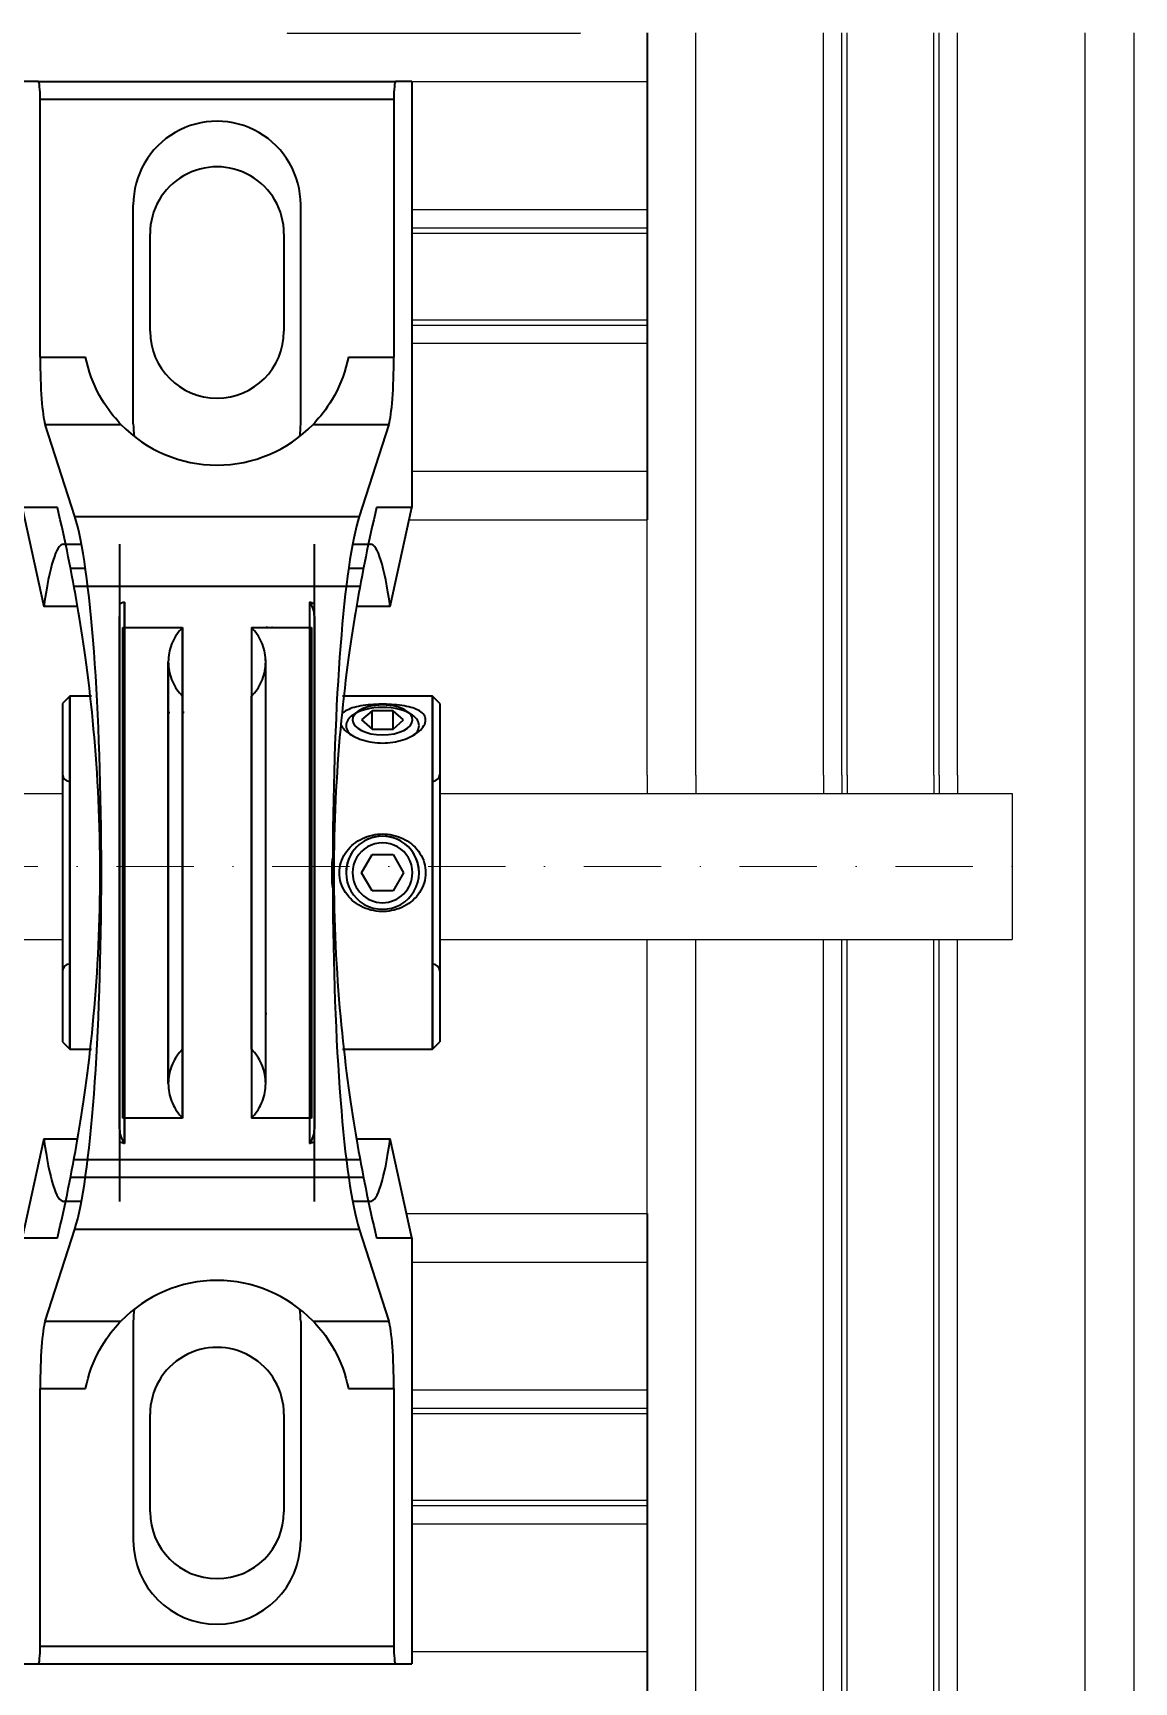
# Model space of a CAD drawing. Header units: millimetres. Extents: x -3183 to 3067, y 1033 to 2218.
# Drawn here: x 2287.7 to 2378.1, y 1769.8 to 1905.3 of the extents above; entities that cross this region are included whole.
import ezdxf

# ---------------------------------------------------------------- set-up
doc = ezdxf.new("R2010")
doc.units = ezdxf.units.MM
doc.linetypes.add('KRESKAKROPKA2', pattern=[12.7, 6.35, -3.175, 0, -3.175])
doc.linetypes.add('phl_thick', pattern=[0])
doc.layers.add('Kontury', color=7, linetype='Continuous', lineweight=35)
doc.layers.add('oś', color=7, linetype='KRESKAKROPKA2', lineweight=13)
doc.layers.add('projection', color=7, linetype='Continuous')

msp = doc.modelspace()

# ---------------------------------------------------------------- linework, layer by layer
for p, q in [((2338.1088, 1844.29216), (2338.1088, 1842.79216)), ((2342.1088, 1844.29216), (2342.1088, 1842.79216)), ((2352.6088, 1844.29216), (2352.6088, 1842.79216)), ((2354.1088, 1844.29216), (2354.1088, 1842.79216)), ((2354.55119, 1844.29216), (2354.55119, 1842.79216)), ((2361.66641, 1844.29216), (2361.66641, 1842.79216)), ((2362.1088, 1844.29216), (2362.1088, 1842.79216)), ((2363.6088, 1844.29216), (2363.6088, 1842.79216)), ((2233.1088, 1842.79216), (2290.0715, 1842.79216)), ((2321.0715, 1842.79216), (2368.1088, 1842.79216)), ((2368.1088, 1842.79216), (2368.1088, 1830.79216)), ((2233.1088, 1830.79216), (2290.0715, 1830.79216)), ((2321.0715, 1830.79216), (2368.1088, 1830.79216)), ((2338.1088, 1829.29216), (2338.1088, 1830.79216)), ((2342.1088, 1829.29216), (2342.1088, 1830.79216)), ((2352.6088, 1829.29216), (2352.6088, 1830.79216)), ((2354.1088, 1829.29216), (2354.1088, 1830.79216)), ((2354.55119, 1829.29216), (2354.55119, 1830.79216)), ((2361.66641, 1829.29216), (2361.66641, 1830.79216)), ((2362.1088, 1829.29216), (2362.1088, 1830.79216)), ((2363.6088, 1829.29216), (2363.6088, 1830.79216))]:
    msp.add_line(p, q)
at = {"layer": 'Kontury'}
for p, q in [((2338.1088, 1905.27977), (2338.1088, 1865.27977)), ((2288.09689, 1901.27977), (2286.7715, 1901.27977)), ((2288.09689, 1901.27977), (2317.44611, 1901.27977)), ((2318.7715, 1901.27977), (2317.44611, 1901.27977)), ((2318.7715, 1901.27977), (2318.7715, 1866.27977)), ((2288.24415, 1899.82977), (2317.29884, 1899.82977)), ((2288.24415, 1878.64997), (2288.24415, 1899.82977)), ((2317.29884, 1899.82977), (2317.29884, 1878.64997)), ((2295.8965, 1891.15477), (2295.8965, 1891.15477)), ((2295.8965, 1873.15477), (2295.8965, 1891.15477)), ((2309.6465, 1891.15477), (2309.6465, 1891.15477)), ((2309.6465, 1873.15477), (2309.6465, 1891.15477)), ((2297.2715, 1880.77977), (2297.2715, 1888.77977)), ((2297.2715, 1888.77977), (2297.2715, 1888.77977)), ((2308.2715, 1888.77977), (2308.2715, 1880.77977)), ((2308.2715, 1888.77977), (2308.2715, 1888.77977)), ((2297.2715, 1880.77977), (2297.2715, 1880.77977)), ((2308.2715, 1880.77977), (2308.2715, 1880.77977)), ((2288.24415, 1878.64997), (2291.97965, 1878.64997)), ((2292.07013, 1878.23434), (2291.97965, 1878.64997)), ((2292.17776, 1877.81813), (2292.07013, 1878.23434)), ((2313.47286, 1878.23434), (2313.36524, 1877.81813)), ((2313.56334, 1878.64997), (2313.47286, 1878.23434)), ((2313.56334, 1878.64997), (2317.29884, 1878.64997)), ((2292.30193, 1877.40515), (2292.17776, 1877.81813)), ((2292.44172, 1876.99901), (2292.30193, 1877.40515)), ((2292.59542, 1876.60288), (2292.44172, 1876.99901)), ((2313.10127, 1876.99901), (2312.94758, 1876.60288)), ((2313.24106, 1877.40515), (2313.10127, 1876.99901)), ((2313.36524, 1877.81813), (2313.24106, 1877.40515)), ((2292.76116, 1876.21982), (2292.59542, 1876.60288)), ((2292.93691, 1875.85234), (2292.76116, 1876.21982)), ((2293.12003, 1875.50259), (2292.93691, 1875.85234)), ((2293.3078, 1875.17276), (2293.12003, 1875.50259)), ((2312.42296, 1875.50259), (2312.23519, 1875.17276)), ((2312.60608, 1875.85234), (2312.42296, 1875.50259)), ((2312.78183, 1876.21982), (2312.60608, 1875.85234)), ((2312.94758, 1876.60288), (2312.78183, 1876.21982)), ((2293.49727, 1874.86471), (2293.3078, 1875.17276)), ((2293.68527, 1874.57975), (2293.49727, 1874.86471)), ((2293.87077, 1874.31625), (2293.68527, 1874.57975)), ((2294.05782, 1874.06632), (2293.87077, 1874.31625)), ((2294.24297, 1873.83253), (2294.05782, 1874.06632)), ((2311.48517, 1874.06632), (2311.30003, 1873.83253)), ((2311.67222, 1874.31625), (2311.48517, 1874.06632)), ((2311.85772, 1874.57975), (2311.67222, 1874.31625)), ((2312.04572, 1874.86471), (2311.85772, 1874.57975)), ((2312.23519, 1875.17276), (2312.04572, 1874.86471)), ((2288.65608, 1873.11841), (2294.87824, 1873.11841)), ((2291.09112, 1865.55888), (2288.65608, 1873.11841)), ((2294.42204, 1873.61835), (2294.24297, 1873.83253)), ((2294.59058, 1873.4264), (2294.42204, 1873.61835)), ((2294.74407, 1873.2591), (2294.59058, 1873.4264)), ((2294.87815, 1873.11847), (2294.74407, 1873.2591)), ((2295.8965, 1873.15477), (2295.8965, 1873.15477)), ((2309.6465, 1873.15477), (2309.6465, 1873.15477)), ((2310.79892, 1873.2591), (2310.66476, 1873.11841)), ((2310.66476, 1873.11841), (2316.88691, 1873.11841)), ((2310.95242, 1873.4264), (2310.79892, 1873.2591)), ((2311.12095, 1873.61835), (2310.95242, 1873.4264)), ((2311.30003, 1873.83253), (2311.12095, 1873.61835)), ((2316.88691, 1873.11841), (2314.45187, 1865.55888)), ((2286.7715, 1866.27977), (2288.54543, 1858.14977)), ((2289.6626, 1866.27977), (2286.7715, 1866.27977)), ((2318.7715, 1866.27977), (2315.88039, 1866.27977)), ((2316.99757, 1858.14977), (2318.7715, 1866.27977)), ((2291.09112, 1865.55888), (2314.45187, 1865.55888)), ((2290.15353, 1863.27977), (2291.63749, 1863.27977)), ((2294.7715, 1863.27977), (2294.7715, 1809.27977)), ((2310.7715, 1809.27977), (2310.7715, 1863.27977)), ((2313.90551, 1863.27977), (2315.38946, 1863.27977)), ((2291.96319, 1861.27977), (2290.745, 1861.27977)), ((2314.79799, 1861.27977), (2313.5798, 1861.27977)), ((2291.02062, 1859.82977), (2314.52238, 1859.82977)), ((2291.31869, 1858.14977), (2288.54543, 1858.14977)), ((2291.39876, 1857.67528), (2291.31869, 1858.14975)), ((2291.47954, 1857.18541), (2291.39876, 1857.67528)), ((2295.16227, 1858.51375), (2295.16227, 1814.0458)), ((2295.16227, 1814.0458), (2295.16227, 1858.51375)), ((2310.38073, 1858.51375), (2310.38073, 1814.0458)), ((2310.38073, 1858.51375), (2310.38073, 1814.0458)), ((2314.14423, 1857.67528), (2314.06345, 1857.18541)), ((2314.2243, 1858.14975), (2314.14423, 1857.67528)), ((2316.99757, 1858.14977), (2314.2243, 1858.14977)), ((2291.56066, 1856.68128), (2291.47954, 1857.18541)), ((2291.64177, 1856.16413), (2291.56066, 1856.68128)), ((2294.7715, 1836.27977), (2294.7715, 1857.32615)), ((2295.0215, 1856.43663), (2299.94307, 1856.43663)), ((2295.0215, 1816.12292), (2295.0215, 1856.43663)), ((2299.81546, 1856.30298), (2299.69416, 1856.16359)), ((2299.94307, 1856.43663), (2299.81546, 1856.30298)), ((2299.94307, 1816.12292), (2299.94307, 1856.43663)), ((2299.94307, 1856.43663), (2299.94307, 1816.12292)), ((2305.59992, 1856.43663), (2305.59992, 1816.12292)), ((2305.72753, 1856.30298), (2305.59992, 1856.43663)), ((2305.59992, 1856.43663), (2310.5215, 1856.43663)), ((2305.59992, 1856.43663), (2305.59992, 1816.12292)), ((2305.84883, 1856.16359), (2305.72753, 1856.30298)), ((2306.82132, 1856.42278), (2306.8119, 1856.4153)), ((2306.83159, 1856.42983), (2306.82132, 1856.42278)), ((2306.84264, 1856.43644), (2306.83159, 1856.42983)), ((2306.85439, 1856.44258), (2306.84264, 1856.43644)), ((2306.86678, 1856.44823), (2306.85439, 1856.44258)), ((2306.87973, 1856.45338), (2306.86678, 1856.44823)), ((2307.25874, 1856.44918), (2307.23922, 1856.45433)), ((2307.27818, 1856.44355), (2307.25874, 1856.44918)), ((2307.29744, 1856.43746), (2307.27818, 1856.44355)), ((2307.31644, 1856.43092), (2307.29744, 1856.43746)), ((2307.33507, 1856.42394), (2307.31644, 1856.43092)), ((2307.35327, 1856.41656), (2307.33507, 1856.42394)), ((2310.5215, 1856.43663), (2310.5215, 1816.12292)), ((2310.7715, 1857.32615), (2310.7715, 1836.27977)), ((2313.98233, 1856.68128), (2313.90122, 1856.16413)), ((2314.06345, 1857.18541), (2313.98233, 1856.68128)), ((2291.72251, 1855.63532), (2291.64177, 1856.16413)), ((2291.80275, 1855.09471), (2291.72251, 1855.63532)), ((2291.88339, 1854.53484), (2291.80275, 1855.09471)), ((2299.04161, 1855.05317), (2298.97885, 1854.87937)), ((2299.11232, 1855.22388), (2299.04161, 1855.05317)), ((2299.19084, 1855.39115), (2299.11232, 1855.22388)), ((2299.27701, 1855.55462), (2299.19084, 1855.39115)), ((2299.37063, 1855.71393), (2299.27701, 1855.55462)), ((2299.47151, 1855.86874), (2299.37063, 1855.71393)), ((2299.57943, 1856.01874), (2299.47151, 1855.86874)), ((2299.69416, 1856.16359), (2299.57943, 1856.01874)), ((2305.96356, 1856.01874), (2305.84883, 1856.16359)), ((2306.07149, 1855.86874), (2305.96356, 1856.01874)), ((2306.17236, 1855.71393), (2306.07149, 1855.86874)), ((2306.26599, 1855.55462), (2306.17236, 1855.71393)), ((2306.35215, 1855.39115), (2306.26599, 1855.55462)), ((2306.43067, 1855.22388), (2306.35215, 1855.39115)), ((2306.50139, 1855.05317), (2306.43067, 1855.22388)), ((2306.56414, 1854.87937), (2306.50139, 1855.05317)), ((2313.74025, 1855.09471), (2313.6596, 1854.53484)), ((2313.82049, 1855.63532), (2313.74025, 1855.09471)), ((2313.90122, 1856.16413), (2313.82049, 1855.63532)), ((2291.9643, 1853.955), (2291.88339, 1854.53484)), ((2292.04512, 1853.35578), (2291.9643, 1853.955)), ((2298.77576, 1853.79293), (2298.7715, 1853.6082)), ((2298.7715, 1853.6082), (2298.77576, 1853.42347)), ((2298.7715, 1853.6082), (2298.7715, 1818.95135)), ((2298.7715, 1818.95135), (2298.7715, 1853.6082)), ((2298.78856, 1853.97727), (2298.77576, 1853.79293)), ((2298.80985, 1854.16082), (2298.78856, 1853.97727)), ((2298.8396, 1854.3432), (2298.80985, 1854.16082)), ((2298.87774, 1854.524), (2298.8396, 1854.3432)), ((2298.92419, 1854.70285), (2298.87774, 1854.524)), ((2298.97885, 1854.87937), (2298.92419, 1854.70285)), ((2306.6188, 1854.70285), (2306.56414, 1854.87937)), ((2306.66525, 1854.524), (2306.6188, 1854.70285)), ((2306.70339, 1854.3432), (2306.66525, 1854.524)), ((2306.73314, 1854.16082), (2306.70339, 1854.3432)), ((2306.75443, 1853.97727), (2306.73314, 1854.16082)), ((2306.76723, 1853.79293), (2306.75443, 1853.97727)), ((2306.7715, 1853.6082), (2306.76723, 1853.79293)), ((2306.76723, 1853.42347), (2306.7715, 1853.6082)), ((2306.7715, 1853.73612), (2306.77191, 1853.74504)), ((2306.77194, 1853.72691), (2306.7715, 1853.73612)), ((2306.7715, 1818.95135), (2306.7715, 1853.6082)), ((2306.7715, 1818.95135), (2306.7715, 1853.6082)), ((2306.77191, 1853.74504), (2306.77317, 1853.75405)), ((2306.77327, 1853.71759), (2306.77194, 1853.72691)), ((2306.77317, 1853.75405), (2306.77526, 1853.7631)), ((2306.77549, 1853.70817), (2306.77327, 1853.71759)), ((2306.77526, 1853.7631), (2306.7782, 1853.77217)), ((2306.77861, 1853.69873), (2306.77549, 1853.70817)), ((2306.7782, 1853.77217), (2306.78198, 1853.78122)), ((2306.78263, 1853.68928), (2306.77861, 1853.69873)), ((2306.78198, 1853.78122), (2306.78662, 1853.7902)), ((2306.78755, 1853.67987), (2306.78263, 1853.68928)), ((2306.78662, 1853.7902), (2306.79211, 1853.79909)), ((2306.79338, 1853.67055), (2306.78755, 1853.67987)), ((2313.57869, 1853.955), (2313.49788, 1853.35578)), ((2313.6596, 1854.53484), (2313.57869, 1853.955)), ((2292.12548, 1852.73786), (2292.04512, 1853.35578)), ((2292.20504, 1852.10201), (2292.12548, 1852.73786)), ((2298.77576, 1853.42347), (2298.78856, 1853.23913)), ((2298.78856, 1853.23913), (2298.80985, 1853.05558)), ((2298.80985, 1853.05558), (2298.8396, 1852.8732)), ((2298.8396, 1852.8732), (2298.87774, 1852.6924)), ((2298.87774, 1852.6924), (2298.92419, 1852.51355)), ((2298.92419, 1852.51355), (2298.97885, 1852.33703)), ((2298.97885, 1852.33703), (2299.04161, 1852.16323)), ((2306.50139, 1852.16323), (2306.56414, 1852.33703)), ((2306.56414, 1852.33703), (2306.6188, 1852.51355)), ((2306.6188, 1852.51355), (2306.66525, 1852.6924)), ((2306.66525, 1852.6924), (2306.70339, 1852.8732)), ((2306.70339, 1852.8732), (2306.73314, 1853.05558)), ((2306.73314, 1853.05558), (2306.75443, 1853.23913)), ((2306.75443, 1853.23913), (2306.76723, 1853.42347)), ((2313.41751, 1852.73786), (2313.33795, 1852.10201)), ((2313.49788, 1853.35578), (2313.41751, 1852.73786)), ((2292.28344, 1851.44905), (2292.20504, 1852.10201)), ((2292.36031, 1850.77977), (2292.28344, 1851.44905)), ((2299.04161, 1852.16323), (2299.11232, 1851.99252)), ((2299.11232, 1851.99252), (2299.19084, 1851.82525)), ((2299.19084, 1851.82525), (2299.27701, 1851.66178)), ((2299.27701, 1851.66178), (2299.37063, 1851.50247)), ((2299.37063, 1851.50247), (2299.47151, 1851.34765)), ((2299.47151, 1851.34765), (2299.57943, 1851.19766)), ((2299.57943, 1851.19766), (2299.69416, 1851.05281)), ((2299.69416, 1851.05281), (2299.81546, 1850.91342)), ((2299.81546, 1850.91342), (2299.94307, 1850.77977)), ((2305.59992, 1850.77977), (2305.72753, 1850.91342)), ((2305.72753, 1850.91342), (2305.84883, 1851.05281)), ((2305.84883, 1851.05281), (2305.96356, 1851.19766)), ((2305.96356, 1851.19766), (2306.07149, 1851.34765)), ((2306.07149, 1851.34765), (2306.17236, 1851.50247)), ((2306.17236, 1851.50247), (2306.26599, 1851.66178)), ((2306.26599, 1851.66178), (2306.35215, 1851.82525)), ((2306.35215, 1851.82525), (2306.43067, 1851.99252)), ((2306.43067, 1851.99252), (2306.50139, 1852.16323)), ((2313.25956, 1851.44905), (2313.18268, 1850.77977)), ((2313.33795, 1852.10201), (2313.25956, 1851.44905)), ((2290.6715, 1850.77977), (2290.0715, 1850.17977)), ((2290.0715, 1850.17977), (2290.0715, 1836.27977)), ((2290.6715, 1836.27977), (2290.6715, 1850.77977)), ((2290.6715, 1850.77977), (2290.6715, 1836.27977)), ((2292.46672, 1850.77977), (2290.6715, 1850.77977)), ((2292.43201, 1850.12596), (2292.36031, 1850.77977)), ((2292.50173, 1849.45893), (2292.43201, 1850.12596)), ((2299.94307, 1836.27977), (2299.94307, 1850.77977)), ((2299.94307, 1850.77977), (2299.94307, 1836.27977)), ((2305.59992, 1836.27977), (2305.59992, 1850.77977)), ((2305.59992, 1850.77977), (2305.59992, 1836.27977)), ((2313.11098, 1850.12596), (2313.04126, 1849.45893)), ((2320.4715, 1850.77977), (2313.07627, 1850.77977)), ((2313.18268, 1850.77977), (2313.11098, 1850.12596)), ((2313.3271, 1849.56977), (2313.2134, 1849.49396)), ((2313.45286, 1849.64003), (2313.3271, 1849.56977)), ((2313.5894, 1849.70454), (2313.45286, 1849.64003)), ((2313.73503, 1849.76329), (2313.5894, 1849.70454)), ((2313.88787, 1849.81632), (2313.73503, 1849.76329)), ((2314.04735, 1849.86406), (2313.88787, 1849.81632)), ((2314.36394, 1849.54692), (2313.92201, 1849.23443)), ((2314.21746, 1849.90803), (2314.04735, 1849.86406)), ((2314.39773, 1849.94815), (2314.21746, 1849.90803)), ((2314.58711, 1849.98419), (2314.39773, 1849.94815)), ((2314.78437, 1850.01604), (2314.58711, 1849.98419)), ((2315.50547, 1849.58714), (2314.63945, 1848.83714)), ((2314.98814, 1850.04367), (2314.78437, 1850.01604)), ((2315.19707, 1850.06705), (2314.98814, 1850.04367)), ((2315.4098, 1850.08623), (2315.19707, 1850.06705)), ((2315.62478, 1850.10131), (2315.4098, 1850.08623)), ((2315.50547, 1848.0716), (2315.50547, 1849.58714)), ((2317.23752, 1849.58714), (2315.50547, 1849.58714)), ((2315.84041, 1850.11237), (2315.62478, 1850.10131)), ((2316.05507, 1850.11956), (2315.84041, 1850.11237)), ((2316.26704, 1850.12306), (2316.05507, 1850.11956)), ((2316.47595, 1850.12306), (2316.26704, 1850.12306)), ((2316.68793, 1850.11956), (2316.47595, 1850.12306)), ((2316.90258, 1850.11237), (2316.68793, 1850.11956)), ((2317.11821, 1850.10131), (2316.90258, 1850.11237)), ((2317.33319, 1850.08623), (2317.11821, 1850.10131)), ((2317.23752, 1848.0716), (2317.23752, 1849.58714)), ((2318.10355, 1848.83714), (2317.23752, 1849.58714)), ((2317.54592, 1850.06705), (2317.33319, 1850.08623)), ((2317.75486, 1850.04367), (2317.54592, 1850.06705)), ((2317.95863, 1850.01604), (2317.75486, 1850.04367)), ((2318.15589, 1849.98419), (2317.95863, 1850.01604)), ((2318.34527, 1849.94815), (2318.15589, 1849.98419)), ((2318.52553, 1849.90803), (2318.34527, 1849.94815)), ((2318.82099, 1849.23443), (2318.37906, 1849.54692)), ((2318.69564, 1849.86406), (2318.52553, 1849.90803)), ((2318.85512, 1849.81632), (2318.69564, 1849.86406)), ((2319.00796, 1849.76329), (2318.85512, 1849.81632)), ((2319.15359, 1849.70454), (2319.00796, 1849.76329)), ((2319.29013, 1849.64003), (2319.15359, 1849.70454)), ((2319.4159, 1849.56977), (2319.29013, 1849.64003)), ((2319.52959, 1849.49396), (2319.4159, 1849.56977)), ((2320.4715, 1836.27977), (2320.4715, 1850.77977)), ((2320.4715, 1850.77977), (2320.4715, 1836.27977)), ((2321.0715, 1850.17977), (2320.4715, 1850.77977)), ((2321.0715, 1850.17977), (2321.0715, 1836.27977)), ((2292.56916, 1848.77951), (2292.50173, 1849.45893)), ((2292.63404, 1848.08862), (2292.56916, 1848.77951)), ((2298.68358, 1849.47473), (2298.88256, 1849.45532)), ((2299.87819, 1849.46133), (2300.07444, 1849.48203)), ((2312.97383, 1848.77951), (2312.90896, 1848.08862)), ((2312.94092, 1848.42901), (2312.97367, 1848.366)), ((2312.97367, 1848.366), (2313.05434, 1848.24426)), ((2313.04126, 1849.45893), (2312.97383, 1848.77951)), ((2313.11306, 1849.4128), (2313.02707, 1849.3265)), ((2313.05434, 1848.24426), (2313.15186, 1848.12338)), ((2313.2134, 1849.49396), (2313.11306, 1849.4128)), ((2314.63945, 1848.83714), (2315.50547, 1848.08714)), ((2317.23752, 1848.08714), (2318.10355, 1848.83714)), ((2319.62993, 1849.4128), (2319.52959, 1849.49396)), ((2319.59114, 1848.12338), (2319.68865, 1848.24426)), ((2319.71592, 1849.3265), (2319.62993, 1849.4128)), ((2319.68865, 1848.24426), (2319.76932, 1848.366)), ((2319.78691, 1849.23553), (2319.71592, 1849.3265)), ((2319.76932, 1848.366), (2319.8324, 1848.48735)), ((2319.84228, 1849.1404), (2319.78691, 1849.23553)), ((2319.8324, 1848.48735), (2319.87724, 1848.60707)), ((2319.8816, 1849.04174), (2319.84228, 1849.1404)), ((2319.87724, 1848.60707), (2319.90392, 1848.72403)), ((2319.905, 1848.94036), (2319.8816, 1849.04174)), ((2319.90392, 1848.72403), (2319.91275, 1848.83714)), ((2319.91275, 1848.83714), (2319.905, 1848.94036)), ((2292.6961, 1847.38721), (2292.63404, 1848.08862)), ((2292.75511, 1846.67623), (2292.6961, 1847.38721)), ((2312.84689, 1847.38721), (2312.78788, 1846.67623)), ((2312.90896, 1848.08862), (2312.84689, 1847.38721)), ((2313.15186, 1848.12338), (2313.26533, 1848.00451)), ((2313.26533, 1848.00451), (2313.39333, 1847.88879)), ((2313.39333, 1847.88879), (2313.5343, 1847.77744)), ((2313.5343, 1847.77744), (2313.68644, 1847.6716)), ((2313.68644, 1847.6716), (2313.83523, 1847.57937)), ((2313.83523, 1847.57937), (2313.99006, 1847.49328)), ((2313.99006, 1847.49328), (2314.15422, 1847.41148)), ((2314.15422, 1847.41148), (2314.32867, 1847.33383)), ((2314.32867, 1847.33383), (2314.5124, 1847.26129)), ((2314.5124, 1847.26129), (2314.70431, 1847.19474)), ((2314.70431, 1847.19474), (2314.90312, 1847.13485)), ((2314.90312, 1847.13485), (2315.10749, 1847.08226)), ((2315.10749, 1847.08226), (2315.31617, 1847.03749)), ((2315.31617, 1847.03749), (2315.52771, 1847.00078)), ((2315.50547, 1848.08714), (2317.23752, 1848.08714)), ((2315.50547, 1848.0716), (2317.23752, 1848.0716)), ((2315.52771, 1847.00078), (2315.74058, 1846.97238)), ((2315.74058, 1846.97238), (2315.95326, 1846.95239)), ((2315.95326, 1846.95239), (2316.16411, 1846.94062)), ((2316.16411, 1846.94062), (2316.3715, 1846.93675)), ((2316.3715, 1846.93675), (2316.57889, 1846.94062)), ((2316.57889, 1846.94062), (2316.78974, 1846.95239)), ((2316.78974, 1846.95239), (2317.00241, 1846.97238)), ((2317.00241, 1846.97238), (2317.21529, 1847.00078)), ((2317.21529, 1847.00078), (2317.42682, 1847.03749)), ((2317.42682, 1847.03749), (2317.6355, 1847.08226)), ((2317.6355, 1847.08226), (2317.83987, 1847.13485)), ((2317.83987, 1847.13485), (2318.03868, 1847.19474)), ((2318.03868, 1847.19474), (2318.23059, 1847.26129)), ((2318.23059, 1847.26129), (2318.41432, 1847.33383)), ((2318.41432, 1847.33383), (2318.58877, 1847.41148)), ((2318.58877, 1847.41148), (2318.75293, 1847.49328)), ((2318.75293, 1847.49328), (2318.90776, 1847.57937)), ((2318.82099, 1847.50238), (2319.15313, 1847.73724)), ((2318.90776, 1847.57937), (2319.05655, 1847.6716)), ((2319.05655, 1847.6716), (2319.20869, 1847.77744)), ((2319.20869, 1847.77744), (2319.34966, 1847.88879)), ((2319.34966, 1847.88879), (2319.47766, 1848.00451)), ((2319.47766, 1848.00451), (2319.59114, 1848.12338)), ((2292.81084, 1845.95652), (2292.75511, 1846.67623)), ((2292.8631, 1845.22888), (2292.81084, 1845.95652)), ((2312.73215, 1845.95652), (2312.6799, 1845.22888)), ((2312.78788, 1846.67623), (2312.73215, 1845.95652)), ((2292.9117, 1844.49438), (2292.8631, 1845.22888)), ((2292.95645, 1843.75407), (2292.9117, 1844.49438)), ((2312.6313, 1844.49438), (2312.58654, 1843.75407)), ((2312.6799, 1845.22888), (2312.6313, 1844.49438)), ((2290.6715, 1836.27977), (2290.6715, 1843.77977)), ((2290.6715, 1843.77977), (2290.6715, 1836.27977)), ((2292.99721, 1843.00903), (2292.95645, 1843.75407)), ((2293.03385, 1842.26039), (2292.99721, 1843.00903)), ((2312.54579, 1843.00903), (2312.50914, 1842.26039)), ((2312.58654, 1843.75407), (2312.54579, 1843.00903)), ((2320.4715, 1836.27977), (2320.4715, 1843.77977)), ((2320.4715, 1836.27977), (2320.4715, 1843.77977)), ((2293.06627, 1841.5093), (2293.03385, 1842.26039)), ((2293.09437, 1840.75686), (2293.06627, 1841.5093)), ((2312.47672, 1841.5093), (2312.44862, 1840.75686)), ((2312.50914, 1842.26039), (2312.47672, 1841.5093)), ((2293.11812, 1840.00422), (2293.09437, 1840.75686)), ((2312.44862, 1840.75686), (2312.42487, 1840.00422)), ((2293.1375, 1839.25257), (2293.11812, 1840.00422)), ((2293.15248, 1838.5031), (2293.1375, 1839.25257)), ((2312.40549, 1839.25257), (2312.39051, 1838.5031)), ((2312.42487, 1840.00422), (2312.40549, 1839.25257)), ((2314.00492, 1838.64631), (2314.16876, 1838.7712)), ((2314.16876, 1838.7712), (2314.34264, 1838.88831)), ((2314.34264, 1838.88831), (2314.52558, 1838.99646)), ((2314.52558, 1838.99646), (2314.7165, 1839.09464)), ((2314.7165, 1839.09464), (2314.91412, 1839.18219)), ((2314.91412, 1839.18219), (2315.11715, 1839.25844)), ((2315.11715, 1839.25844), (2315.32435, 1839.32292)), ((2315.32435, 1839.32292), (2315.53432, 1839.37547)), ((2315.53432, 1839.37547), (2315.74556, 1839.41595)), ((2315.74556, 1839.41595), (2315.95655, 1839.44434)), ((2315.95655, 1839.44434), (2316.16573, 1839.46104)), ((2316.16573, 1839.46104), (2316.3715, 1839.46651)), ((2316.3715, 1839.46651), (2316.57726, 1839.46104)), ((2316.57726, 1839.46104), (2316.78644, 1839.44434)), ((2316.78644, 1839.44434), (2316.99744, 1839.41595)), ((2316.99744, 1839.41595), (2317.20867, 1839.37547)), ((2317.20867, 1839.37547), (2317.41864, 1839.32292)), ((2317.41864, 1839.32292), (2317.62585, 1839.25844)), ((2317.62585, 1839.25844), (2317.82888, 1839.18219)), ((2317.82888, 1839.18219), (2318.0265, 1839.09464)), ((2318.0265, 1839.09464), (2318.21741, 1838.99646)), ((2318.21741, 1838.99646), (2318.40035, 1838.88831)), ((2318.40035, 1838.88831), (2318.57423, 1838.7712)), ((2318.57423, 1838.7712), (2318.73807, 1838.64631)), ((2293.16309, 1837.757), (2293.15248, 1838.5031)), ((2293.16941, 1837.01548), (2293.16309, 1837.757)), ((2312.25808, 1837.30583), (2312.27427, 1837.5127)), ((2312.3799, 1837.757), (2312.37359, 1837.01548)), ((2312.39051, 1838.5031), (2312.3799, 1837.757)), ((2313.01929, 1837.30339), (2313.10197, 1837.49999)), ((2313.10197, 1837.49999), (2313.19852, 1837.69046)), ((2313.19852, 1837.69046), (2313.30806, 1837.87373)), ((2313.30806, 1837.87373), (2313.42939, 1838.04868)), ((2313.42939, 1838.04868), (2313.5613, 1838.21419)), ((2313.5613, 1838.21419), (2313.70231, 1838.36936)), ((2313.70231, 1838.36936), (2313.85063, 1838.51351)), ((2313.85063, 1838.51351), (2314.00492, 1838.64631)), ((2314.63945, 1836.27977), (2315.50547, 1837.77977)), ((2315.50547, 1837.77977), (2315.50547, 1837.77977)), ((2315.50547, 1837.77977), (2317.23752, 1837.77977)), ((2317.23752, 1837.77977), (2317.23752, 1837.77977)), ((2317.23752, 1837.77977), (2318.10355, 1836.27977)), ((2318.73807, 1838.64631), (2318.89236, 1838.51351)), ((2318.89236, 1838.51351), (2319.04069, 1838.36936)), ((2319.04069, 1838.36936), (2319.18169, 1838.21419)), ((2319.18169, 1838.21419), (2319.3136, 1838.04868)), ((2319.3136, 1838.04868), (2319.43493, 1837.87373)), ((2319.43493, 1837.87373), (2319.54447, 1837.69046)), ((2319.54447, 1837.69046), (2319.64103, 1837.49999)), ((2319.64103, 1837.49999), (2319.7237, 1837.30339)), ((2290.0715, 1836.27977), (2290.0715, 1822.37977)), ((2290.6715, 1828.77977), (2290.6715, 1836.27977)), ((2290.6715, 1836.27977), (2290.6715, 1828.77977)), ((2290.6715, 1836.27977), (2290.6715, 1821.77977)), ((2290.6715, 1821.77977), (2290.6715, 1836.27977)), ((2293.1715, 1836.27977), (2293.16941, 1837.01548)), ((2293.16941, 1835.54406), (2293.1715, 1836.27977)), ((2294.7715, 1815.23339), (2294.7715, 1836.27977)), ((2298.72841, 1836.46028), (2298.73745, 1836.44124)), ((2298.73854, 1836.1208), (2298.72978, 1836.102)), ((2298.73745, 1836.44124), (2298.74546, 1836.42171)), ((2298.74629, 1836.14006), (2298.73854, 1836.1208)), ((2298.74546, 1836.42171), (2298.75238, 1836.40179)), ((2298.753, 1836.15971), (2298.74629, 1836.14006)), ((2298.75238, 1836.40179), (2298.75824, 1836.38156)), ((2298.75866, 1836.17962), (2298.753, 1836.15971)), ((2298.75824, 1836.38156), (2298.76302, 1836.36115)), ((2298.76329, 1836.19971), (2298.75866, 1836.17962)), ((2298.76302, 1836.36115), (2298.76673, 1836.34066)), ((2298.76689, 1836.21987), (2298.76329, 1836.19971)), ((2298.76673, 1836.34066), (2298.76938, 1836.3202)), ((2298.76945, 1836.24), (2298.76689, 1836.21987)), ((2298.76938, 1836.3202), (2298.77097, 1836.29987)), ((2298.77098, 1836.26001), (2298.76945, 1836.24)), ((2298.77097, 1836.29987), (2298.7715, 1836.27977)), ((2298.7715, 1836.27977), (2298.77098, 1836.26001)), ((2299.94307, 1821.77977), (2299.94307, 1836.27977)), ((2299.94307, 1836.27977), (2299.94307, 1821.77977)), ((2305.59992, 1836.27977), (2305.59992, 1821.77977)), ((2305.59992, 1821.77977), (2305.59992, 1836.27977)), ((2310.7715, 1836.27977), (2310.7715, 1815.23339)), ((2312.2215, 1836.27977), (2312.22295, 1836.48359)), ((2312.22295, 1836.07596), (2312.2215, 1836.27977)), ((2312.22295, 1836.48359), (2312.22725, 1836.68819)), ((2312.22725, 1835.87136), (2312.22295, 1836.07596)), ((2312.22725, 1836.68819), (2312.23449, 1836.89349)), ((2312.23449, 1836.89349), (2312.24486, 1837.0994)), ((2312.24486, 1837.0994), (2312.25808, 1837.30583)), ((2312.37359, 1837.01548), (2312.3715, 1836.27977)), ((2312.3715, 1836.27977), (2312.37359, 1835.54406)), ((2312.83025, 1836.27977), (2312.83768, 1836.48464)), ((2312.83799, 1836.0707), (2312.83025, 1836.27977)), ((2312.83768, 1836.48464), (2312.86015, 1836.69109)), ((2312.8614, 1835.86002), (2312.83799, 1836.0707)), ((2312.86015, 1836.69109), (2312.8979, 1836.89744)), ((2312.8979, 1836.89744), (2312.95107, 1837.10205)), ((2312.95107, 1837.10205), (2313.01929, 1837.30339)), ((2314.63945, 1836.27977), (2314.63945, 1836.27977)), ((2315.50547, 1834.77977), (2314.63945, 1836.27977)), ((2318.10355, 1836.27977), (2317.23752, 1834.77977)), ((2318.10355, 1836.27977), (2318.10355, 1836.27977)), ((2319.7237, 1837.30339), (2319.79192, 1837.10205)), ((2319.79192, 1837.10205), (2319.84509, 1836.89744)), ((2319.84509, 1836.89744), (2319.88284, 1836.69109)), ((2319.905, 1836.0707), (2319.8816, 1835.86002)), ((2319.88284, 1836.69109), (2319.90531, 1836.48464)), ((2319.91275, 1836.27977), (2319.905, 1836.0707)), ((2319.90531, 1836.48464), (2319.91275, 1836.27977)), ((2320.4715, 1836.27977), (2320.4715, 1828.77977)), ((2320.4715, 1828.77977), (2320.4715, 1836.27977)), ((2320.4715, 1836.27977), (2320.4715, 1821.77977)), ((2320.4715, 1821.77977), (2320.4715, 1836.27977)), ((2321.0715, 1836.27977), (2321.0715, 1822.37977)), ((2293.15248, 1834.05645), (2293.16309, 1834.80255)), ((2293.16309, 1834.80255), (2293.16941, 1835.54406)), ((2312.23449, 1835.66605), (2312.22725, 1835.87136)), ((2312.24468, 1835.46014), (2312.23449, 1835.66605)), ((2312.25808, 1835.25371), (2312.24468, 1835.46014)), ((2312.27401, 1835.04681), (2312.25808, 1835.25371)), ((2312.37359, 1835.54406), (2312.3799, 1834.80255)), ((2312.3799, 1834.80255), (2312.39051, 1834.05645)), ((2312.90071, 1835.64951), (2312.8614, 1835.86002)), ((2312.95608, 1835.44092), (2312.90071, 1835.64951)), ((2313.02707, 1835.23585), (2312.95608, 1835.44092)), ((2313.11306, 1835.03588), (2313.02707, 1835.23585)), ((2313.2134, 1834.84244), (2313.11306, 1835.03588)), ((2313.3271, 1834.65665), (2313.2134, 1834.84244)), ((2313.45286, 1834.47973), (2313.3271, 1834.65665)), ((2315.50547, 1834.77977), (2315.50547, 1834.77977)), ((2317.23752, 1834.77977), (2315.50547, 1834.77977)), ((2317.23752, 1834.77977), (2317.23752, 1834.77977)), ((2319.4159, 1834.65665), (2319.29013, 1834.47973)), ((2319.52959, 1834.84244), (2319.4159, 1834.65665)), ((2319.62993, 1835.03588), (2319.52959, 1834.84244)), ((2319.71592, 1835.23585), (2319.62993, 1835.03588)), ((2319.78691, 1835.44092), (2319.71592, 1835.23585)), ((2319.84228, 1835.64951), (2319.78691, 1835.44092)), ((2319.8816, 1835.86002), (2319.84228, 1835.64951)), ((2293.11812, 1832.55533), (2293.1375, 1833.30698)), ((2293.1375, 1833.30698), (2293.15248, 1834.05645)), ((2312.39051, 1834.05645), (2312.40549, 1833.30698)), ((2312.40549, 1833.30698), (2312.42487, 1832.55533)), ((2313.5894, 1834.31283), (2313.45286, 1834.47973)), ((2313.73503, 1834.15685), (2313.5894, 1834.31283)), ((2313.88787, 1834.01249), (2313.73503, 1834.15685)), ((2314.04735, 1833.87941), (2313.88787, 1834.01249)), ((2314.21746, 1833.75404), (2314.04735, 1833.87941)), ((2314.39773, 1833.63712), (2314.21746, 1833.75404)), ((2314.58711, 1833.5299), (2314.39773, 1833.63712)), ((2314.78437, 1833.43329), (2314.58711, 1833.5299)), ((2314.98814, 1833.348), (2314.78437, 1833.43329)), ((2315.19707, 1833.2747), (2314.98814, 1833.348)), ((2315.4098, 1833.21373), (2315.19707, 1833.2747)), ((2317.54592, 1833.2747), (2317.33319, 1833.21373)), ((2317.75486, 1833.348), (2317.54592, 1833.2747)), ((2317.95863, 1833.43329), (2317.75486, 1833.348)), ((2318.15589, 1833.5299), (2317.95863, 1833.43329)), ((2318.34527, 1833.63712), (2318.15589, 1833.5299)), ((2318.52553, 1833.75404), (2318.34527, 1833.63712)), ((2318.69564, 1833.87941), (2318.52553, 1833.75404)), ((2318.85512, 1834.01249), (2318.69564, 1833.87941)), ((2319.00796, 1834.15685), (2318.85512, 1834.01249)), ((2319.15359, 1834.31283), (2319.00796, 1834.15685)), ((2319.29013, 1834.47973), (2319.15359, 1834.31283)), ((2293.09437, 1831.80269), (2293.11812, 1832.55533)), ((2312.42487, 1832.55533), (2312.44862, 1831.80269)), ((2315.62478, 1833.16524), (2315.4098, 1833.21373)), ((2315.84041, 1833.12937), (2315.62478, 1833.16524)), ((2316.05507, 1833.10593), (2315.84041, 1833.12937)), ((2316.26704, 1833.09445), (2316.05507, 1833.10593)), ((2316.47595, 1833.09445), (2316.26704, 1833.09445)), ((2316.68793, 1833.10593), (2316.47595, 1833.09445)), ((2316.90258, 1833.12937), (2316.68793, 1833.10593)), ((2317.11821, 1833.16524), (2316.90258, 1833.12937)), ((2317.33319, 1833.21373), (2317.11821, 1833.16524)), ((2293.03385, 1830.29915), (2293.06627, 1831.05025)), ((2293.06627, 1831.05025), (2293.09437, 1831.80269)), ((2312.44862, 1831.80269), (2312.47672, 1831.05025)), ((2312.47672, 1831.05025), (2312.50914, 1830.29915)), ((2292.95645, 1828.80548), (2292.99721, 1829.55052)), ((2292.99721, 1829.55052), (2293.03385, 1830.29915)), ((2312.50914, 1830.29915), (2312.54579, 1829.55052)), ((2312.54579, 1829.55052), (2312.58654, 1828.80548)), ((2292.8631, 1827.33066), (2292.9117, 1828.06516)), ((2292.9117, 1828.06516), (2292.95645, 1828.80548)), ((2312.58654, 1828.80548), (2312.6313, 1828.06516)), ((2312.6313, 1828.06516), (2312.6799, 1827.33066)), ((2292.75511, 1825.88331), (2292.81084, 1826.60303)), ((2292.81084, 1826.60303), (2292.8631, 1827.33066)), ((2312.6799, 1827.33066), (2312.73215, 1826.60303)), ((2312.73215, 1826.60303), (2312.78788, 1825.88331)), ((2292.63404, 1824.47093), (2292.6961, 1825.17234)), ((2292.6961, 1825.17234), (2292.75511, 1825.88331)), ((2306.7715, 1826.20135), (2306.77191, 1826.21681)), ((2306.7715, 1824.70124), (2306.7715, 1826.20135)), ((2306.77195, 1826.18517), (2306.7715, 1826.20135)), ((2306.77191, 1826.21681), (2306.77317, 1826.23246)), ((2306.77333, 1826.16881), (2306.77195, 1826.18517)), ((2306.77317, 1826.23246), (2306.77526, 1826.24823)), ((2306.77562, 1826.15235), (2306.77333, 1826.16881)), ((2306.77526, 1826.24823), (2306.7782, 1826.26406)), ((2306.77883, 1826.13586), (2306.77562, 1826.15235)), ((2306.7782, 1826.26406), (2306.78198, 1826.27987)), ((2306.78298, 1826.11941), (2306.77883, 1826.13586)), ((2306.78198, 1826.27987), (2306.78662, 1826.29561)), ((2306.78805, 1826.10307), (2306.78298, 1826.11941)), ((2306.78662, 1826.29561), (2306.79211, 1826.31121)), ((2306.79406, 1826.08692), (2306.78805, 1826.10307)), ((2306.79211, 1826.31121), (2306.79845, 1826.3266)), ((2312.78788, 1825.88331), (2312.84689, 1825.17234)), ((2312.84689, 1825.17234), (2312.90896, 1824.47093)), ((2292.50173, 1823.10062), (2292.56916, 1823.78003)), ((2292.56916, 1823.78003), (2292.63404, 1824.47093)), ((2306.77202, 1824.71869), (2306.7715, 1824.70124)), ((2306.7715, 1824.70124), (2306.77201, 1824.68417)), ((2306.77201, 1824.68417), (2306.77354, 1824.66699)), ((2306.77361, 1824.73645), (2306.77202, 1824.71869)), ((2306.77354, 1824.66699), (2306.77611, 1824.6498)), ((2306.77626, 1824.75442), (2306.77361, 1824.73645)), ((2306.77611, 1824.6498), (2306.7797, 1824.63268)), ((2306.77997, 1824.77252), (2306.77626, 1824.75442)), ((2312.90896, 1824.47093), (2312.97383, 1823.78003)), ((2312.97383, 1823.78003), (2313.04126, 1823.10062)), ((2292.36031, 1821.77977), (2292.43201, 1822.43359)), ((2292.43201, 1822.43359), (2292.50173, 1823.10062)), ((2313.04126, 1823.10062), (2313.11098, 1822.43359)), ((2313.11098, 1822.43359), (2313.18268, 1821.77977)), ((2290.0715, 1822.37977), (2290.6715, 1821.77977)), ((2290.6715, 1821.77977), (2292.46672, 1821.77977)), ((2292.20504, 1820.45753), (2292.28344, 1821.1105)), ((2292.28344, 1821.1105), (2292.36031, 1821.77977)), ((2299.37063, 1821.05707), (2299.27701, 1820.89776)), ((2299.47151, 1821.21189), (2299.37063, 1821.05707)), ((2299.57943, 1821.36188), (2299.47151, 1821.21189)), ((2299.69416, 1821.50673), (2299.57943, 1821.36188)), ((2299.81546, 1821.64613), (2299.69416, 1821.50673)), ((2299.94307, 1821.77977), (2299.81546, 1821.64613)), ((2305.72753, 1821.64613), (2305.59992, 1821.77977)), ((2305.84883, 1821.50673), (2305.72753, 1821.64613)), ((2305.96356, 1821.36188), (2305.84883, 1821.50673)), ((2306.07149, 1821.21189), (2305.96356, 1821.36188)), ((2306.17236, 1821.05707), (2306.07149, 1821.21189)), ((2306.26599, 1820.89776), (2306.17236, 1821.05707)), ((2313.07627, 1821.77977), (2320.4715, 1821.77977)), ((2313.18268, 1821.77977), (2313.25956, 1821.1105)), ((2313.25956, 1821.1105), (2313.33795, 1820.45753)), ((2320.4715, 1821.77977), (2321.0715, 1822.37977)), ((2292.04512, 1819.20376), (2292.12548, 1819.82169)), ((2292.12548, 1819.82169), (2292.20504, 1820.45753)), ((2298.87774, 1819.86715), (2298.8396, 1819.68634)), ((2298.92419, 1820.046), (2298.87774, 1819.86715)), ((2298.97885, 1820.22251), (2298.92419, 1820.046)), ((2299.04161, 1820.39631), (2298.97885, 1820.22251)), ((2299.11232, 1820.56703), (2299.04161, 1820.39631)), ((2299.19084, 1820.7343), (2299.11232, 1820.56703)), ((2299.27701, 1820.89776), (2299.19084, 1820.7343)), ((2306.35215, 1820.7343), (2306.26599, 1820.89776)), ((2306.43067, 1820.56703), (2306.35215, 1820.7343)), ((2306.50139, 1820.39631), (2306.43067, 1820.56703)), ((2306.56414, 1820.22251), (2306.50139, 1820.39631)), ((2306.6188, 1820.046), (2306.56414, 1820.22251)), ((2306.66525, 1819.86715), (2306.6188, 1820.046)), ((2306.70339, 1819.68634), (2306.66525, 1819.86715)), ((2313.33795, 1820.45753), (2313.41751, 1819.82169)), ((2313.41751, 1819.82169), (2313.49788, 1819.20376)), ((2291.88339, 1818.0247), (2291.9643, 1818.60455)), ((2291.9643, 1818.60455), (2292.04512, 1819.20376)), ((2298.77576, 1819.13608), (2298.7715, 1818.95135)), ((2298.7715, 1818.95135), (2298.77576, 1818.76661)), ((2298.78856, 1819.32042), (2298.77576, 1819.13608)), ((2298.77576, 1818.76661), (2298.78856, 1818.58227)), ((2298.80985, 1819.50397), (2298.78856, 1819.32042)), ((2298.78856, 1818.58227), (2298.80985, 1818.39872)), ((2298.8396, 1819.68634), (2298.80985, 1819.50397)), ((2298.80985, 1818.39872), (2298.8396, 1818.21635)), ((2306.73314, 1819.50397), (2306.70339, 1819.68634)), ((2306.70339, 1818.21635), (2306.73314, 1818.39872)), ((2306.75443, 1819.32042), (2306.73314, 1819.50397)), ((2306.73314, 1818.39872), (2306.75443, 1818.58227)), ((2306.76723, 1819.13608), (2306.75443, 1819.32042)), ((2306.75443, 1818.58227), (2306.76723, 1818.76661)), ((2306.7715, 1818.95135), (2306.76723, 1819.13608)), ((2306.76723, 1818.76661), (2306.7715, 1818.95135)), ((2313.49788, 1819.20376), (2313.57869, 1818.60455)), ((2313.57869, 1818.60455), (2313.6596, 1818.0247)), ((2291.72251, 1816.92422), (2291.80275, 1817.46484)), ((2291.80275, 1817.46484), (2291.88339, 1818.0247)), ((2298.8396, 1818.21635), (2298.87774, 1818.03554)), ((2298.87774, 1818.03554), (2298.92419, 1817.85669)), ((2298.92419, 1817.85669), (2298.97885, 1817.68018)), ((2298.97885, 1817.68018), (2299.04161, 1817.50638)), ((2299.04161, 1817.50638), (2299.11232, 1817.33566)), ((2299.11232, 1817.33566), (2299.19084, 1817.16839)), ((2299.19084, 1817.16839), (2299.27701, 1817.00493)), ((2299.27701, 1817.00493), (2299.37063, 1816.84562)), ((2306.17236, 1816.84562), (2306.26599, 1817.00493)), ((2306.26599, 1817.00493), (2306.35215, 1817.16839)), ((2306.35215, 1817.16839), (2306.43067, 1817.33566)), ((2306.43067, 1817.33566), (2306.50139, 1817.50638)), ((2306.50139, 1817.50638), (2306.56414, 1817.68018)), ((2306.56414, 1817.68018), (2306.6188, 1817.85669)), ((2306.6188, 1817.85669), (2306.66525, 1818.03554)), ((2306.66525, 1818.03554), (2306.70339, 1818.21635)), ((2313.6596, 1818.0247), (2313.74025, 1817.46484)), ((2313.74025, 1817.46484), (2313.82049, 1816.92422)), ((2291.47954, 1815.37413), (2291.56066, 1815.87827)), ((2291.56066, 1815.87827), (2291.64177, 1816.39541)), ((2291.64177, 1816.39541), (2291.72251, 1816.92422)), ((2299.94307, 1816.12292), (2295.0215, 1816.12292)), ((2299.37063, 1816.84562), (2299.47151, 1816.6908)), ((2299.47151, 1816.6908), (2299.57943, 1816.54081)), ((2299.57943, 1816.54081), (2299.69416, 1816.39596)), ((2299.69416, 1816.39596), (2299.81546, 1816.25656)), ((2299.81546, 1816.25656), (2299.94307, 1816.12292)), ((2305.59992, 1816.12292), (2305.72753, 1816.25656)), ((2310.5215, 1816.12292), (2305.59992, 1816.12292)), ((2305.72753, 1816.25656), (2305.84883, 1816.39596)), ((2305.84883, 1816.39596), (2305.96356, 1816.54081)), ((2305.96356, 1816.54081), (2306.07149, 1816.6908)), ((2306.07149, 1816.6908), (2306.17236, 1816.84562)), ((2313.82049, 1816.92422), (2313.90122, 1816.39541)), ((2313.90122, 1816.39541), (2313.98233, 1815.87827)), ((2313.98233, 1815.87827), (2314.06345, 1815.37413)), ((2288.54543, 1814.40977), (2286.7715, 1806.27977)), ((2288.54543, 1814.40977), (2291.31869, 1814.40977)), ((2291.31869, 1814.40979), (2291.39876, 1814.88427)), ((2291.39876, 1814.88427), (2291.47954, 1815.37413)), ((2314.06345, 1815.37413), (2314.14423, 1814.88427)), ((2314.14423, 1814.88427), (2314.2243, 1814.40979)), ((2314.2243, 1814.40977), (2316.99757, 1814.40977)), ((2318.7715, 1806.27977), (2316.99757, 1814.40977)), ((2291.02062, 1812.72977), (2314.52238, 1812.72977)), ((2290.745, 1811.27977), (2314.79799, 1811.27977)), ((2291.63749, 1809.27977), (2290.15353, 1809.27977)), ((2315.38946, 1809.27977), (2313.90551, 1809.27977)), ((2338.1088, 1808.27977), (2338.1088, 1768.27977)), ((2286.7715, 1806.27977), (2289.6626, 1806.27977)), ((2288.65608, 1799.44113), (2291.09112, 1807.00066)), ((2291.09112, 1807.00066), (2314.45187, 1807.00066)), ((2314.45187, 1807.00066), (2316.88691, 1799.44113)), ((2315.88039, 1806.27977), (2318.7715, 1806.27977)), ((2318.7715, 1806.27977), (2318.7715, 1771.27977)), ((2288.65608, 1799.44113), (2294.87824, 1799.44113)), ((2294.74407, 1799.30044), (2294.87824, 1799.44113)), ((2295.8965, 1799.40477), (2295.8965, 1799.40477)), ((2295.8965, 1799.40477), (2295.8965, 1781.40477)), ((2309.6465, 1799.40477), (2309.6465, 1799.40477)), ((2309.6465, 1799.40477), (2309.6465, 1781.40477)), ((2310.66476, 1799.44113), (2316.88691, 1799.44113)), ((2310.66484, 1799.44107), (2310.79892, 1799.30044)), ((2293.68527, 1797.9798), (2293.87077, 1798.24329)), ((2293.87077, 1798.24329), (2294.05782, 1798.49322)), ((2294.05782, 1798.49322), (2294.24297, 1798.72702)), ((2294.24297, 1798.72702), (2294.42204, 1798.94124)), ((2294.42204, 1798.94124), (2294.59058, 1799.13314)), ((2294.59058, 1799.13314), (2294.74407, 1799.30044)), ((2310.79892, 1799.30044), (2310.95242, 1799.13314)), ((2310.95242, 1799.13314), (2311.12095, 1798.9412)), ((2311.12095, 1798.9412), (2311.30003, 1798.72702)), ((2311.30003, 1798.72702), (2311.48517, 1798.49322)), ((2311.48517, 1798.49322), (2311.67222, 1798.24329)), ((2311.67222, 1798.24329), (2311.85772, 1797.9798)), ((2292.76117, 1796.33972), (2292.93691, 1796.70721)), ((2292.93691, 1796.70721), (2293.12003, 1797.05696)), ((2293.12003, 1797.05696), (2293.3078, 1797.38678)), ((2293.3078, 1797.38678), (2293.49727, 1797.69483)), ((2293.49727, 1797.69483), (2293.68527, 1797.9798)), ((2311.85772, 1797.9798), (2312.04572, 1797.69483)), ((2312.04572, 1797.69483), (2312.23519, 1797.38678)), ((2312.23519, 1797.38678), (2312.42296, 1797.05696)), ((2312.42296, 1797.05696), (2312.60608, 1796.70721)), ((2312.60608, 1796.70721), (2312.78183, 1796.33972)), ((2292.30193, 1795.15439), (2292.44172, 1795.56053)), ((2292.44172, 1795.56053), (2292.59542, 1795.95667)), ((2292.59542, 1795.95667), (2292.76117, 1796.33972)), ((2312.78183, 1796.33972), (2312.94758, 1795.95667)), ((2312.94758, 1795.95667), (2313.10127, 1795.56053)), ((2313.10127, 1795.56053), (2313.24107, 1795.1544)), ((2291.97965, 1793.90958), (2292.07013, 1794.32521)), ((2292.07013, 1794.32521), (2292.17776, 1794.74141)), ((2292.17776, 1794.74141), (2292.30193, 1795.15439)), ((2313.24107, 1795.1544), (2313.36524, 1794.74141)), ((2313.36524, 1794.74141), (2313.47286, 1794.32521)), ((2313.47286, 1794.32521), (2313.56334, 1793.90958)), ((2288.24415, 1793.90958), (2291.97965, 1793.90958)), ((2288.24415, 1772.72977), (2288.24415, 1793.90958)), ((2313.56334, 1793.90958), (2317.29884, 1793.90958)), ((2317.29884, 1793.90958), (2317.29884, 1772.72977)), ((2297.2715, 1783.77977), (2297.2715, 1791.77977)), ((2297.2715, 1791.77977), (2297.2715, 1791.77977)), ((2308.2715, 1791.77977), (2308.2715, 1783.77977)), ((2308.2715, 1791.77977), (2308.2715, 1791.77977)), ((2297.2715, 1783.77977), (2297.2715, 1783.77977)), ((2308.2715, 1783.77977), (2308.2715, 1783.77977)), ((2295.8965, 1781.40477), (2295.8965, 1781.40477)), ((2309.6465, 1781.40477), (2309.6465, 1781.40477)), ((2288.24415, 1772.72977), (2317.29884, 1772.72977)), ((2286.7715, 1771.27977), (2288.09689, 1771.27977)), ((2288.09689, 1771.27977), (2317.44611, 1771.27977)), ((2317.44611, 1771.27977), (2318.7715, 1771.27977))]:
    msp.add_line(p, q, dxfattribs=at)
for centre, radius, start, end in [((2302.7715, 1891.15477), 6.875, 0, 180.0000198), ((2302.7715, 1888.77977), 5.5, 0, 180.0000198), ((2302.7715, 1880.77977), 5.5, 180.0000198, 0), ((2302.7715, 1873.15477), 6.875, 180.0000198, 188.5535228), ((2302.7715, 1873.15477), 6.875, 351.4464772, 0), ((2302.7715, 1836.27977), 23.5, 108.8926916, 109.9028162), ((2308.7715, 1857.32615), 2, 0, 36.4269377), ((2302.7715, 1836.27977), 23.5, 70.0972036, 71.1072709), ((2290.6715, 1844.37977), 0.6, 179.9999626, 269.9999614), ((2320.4715, 1844.37977), 0.6, 270.000076, 0.0000573), ((2316.3715, 1836.27977), 3, 0, 180.0000198), ((2316.3715, 1836.27977), 3, 0, 179.9999802), ((2316.3715, 1836.27977), 2.45875, 0, 180.0000198), ((2316.3715, 1836.27977), 2.45875, 0, 180.0000198), ((2316.3715, 1836.27977), 3, 179.9999802, 0), ((2316.3715, 1836.27977), 3, 179.9999802, 0), ((2316.3715, 1836.27977), 2.45875, 180.0000198, 0), ((2316.3715, 1836.27977), 2.45875, 180.0000198, 0), ((2290.6715, 1828.17977), 0.6, 90.0000386, 180.0000374), ((2320.4715, 1828.17977), 0.6, 359.9999427, 89.999924), ((2296.7715, 1815.23339), 2, 179.9999626, 216.4269752), ((2308.7715, 1815.23339), 2, 323.5730623, 0), ((2302.7715, 1836.27977), 23.5, 250.0971838, 251.1073084), ((2302.7715, 1836.27977), 23.5, 288.8927291, 289.9027964), ((2302.7715, 1799.40477), 6.875, 171.4464772, 180.0000198), ((2302.7715, 1799.40477), 6.875, 0, 8.5535228), ((2302.7715, 1791.77977), 5.5, 0, 180.0000198), ((2302.7715, 1783.77977), 5.5, 180.0000198, 0), ((2302.7715, 1781.40477), 6.875, 180.0000198, 0)]:
    msp.add_arc(centre, radius, start, end, dxfattribs=at)
for centre, major_axis, ratio, start_param, end_param in [((2288.09689, 1899.82977), (0, 1.45), 0.1015625, -1.570796327, 0), ((2317.44611, 1899.82977), (0, -1.45), 0.1015625, -3.141592654, -1.570796327), ((2288.83321, 1878.64997), (0, -5.8), 0.1015625, -1.570796327, -0.305432619), ((2316.70978, 1878.64997), (0, 5.8), 0.1015625, -2.836160034, -1.570796327), ((2302.7715, 1880.77977), (0, 11), 1, 2.341286928, 3.941898379), ((2163.1715, 1836.27977), (-130, 0), 1, -2.972558085, -2.908724475), ((2442.3715, 1836.27977), (130, 0), 1, 2.908724475, 2.972558085), ((2290.15353, 1836.27977), (0, 30.7), 0.1015625, -2.836160034, -0.305432619), ((2315.38946, 1836.27977), (0, -30.7), 0.1015625, -2.836160034, -1.610968744), ((2290.15353, 1836.27977), (0, -27), 0.1015625, 3.141592654, 3.768236977), ((2315.38946, 1836.27977), (0, 27), 0.1015625, -0.626644323, 0), ((2316.3715, 1848.83714), (2.45875, 0), 0.5, 2.526096556, 3.141592654), ((2316.3715, 1848.3684), (-3, 0), 0.5, -2.526096556, -0.615496098), ((2316.3715, 1848.83714), (2.45875, 0), 0.5, 0.615496098, 2.526096556), ((2316.3715, 1848.83714), (2.45875, 0), 0.5, 0, 0.615496098), ((2316.3715, 1848.3684), (-3, 0), 0.5, -0.615496098, 0), ((2316.3715, 1848.3684), (-3, 0), 0.5, 0, 0.615496098), ((2316.3715, 1848.83714), (2.45875, 0), 0.5, 3.141592654, 6.283185307), ((2316.3715, 1848.3684), (-3, 0), 0.5, 3.141592654, 3.757088752), ((2316.3715, 1848.3684), (-3, 0), 0.5, 2.526096556, 3.141592654), ((2315.38946, 1836.27977), (0, -30.7), 0.1015625, -1.530623909, -0.305432619), ((2290.15353, 1836.27977), (0, -27), 0.1015625, -0.626644323, 0), ((2163.1715, 1836.27977), (0, -130), 1, 1.337928149, 1.401761758), ((2442.3715, 1836.27977), (0, 130), 1, 1.739830895, 1.803664505), ((2315.38946, 1836.27977), (0, 27), 0.1015625, 3.141592654, 3.768236977), ((2302.7715, 1791.77977), (0, -11), 1, 2.341286928, 3.941898379), ((2288.83321, 1793.90958), (0, -5.8), 0.1015625, -2.836160034, -1.570796327), ((2316.70978, 1793.90958), (0, 5.8), 0.1015625, -1.570796327, -0.305432619), ((2288.09689, 1772.72977), (0, 1.45), 0.1015625, -3.141592654, -1.570796327), ((2317.44611, 1772.72977), (0, -1.45), 0.1015625, -1.570796327, 0)]:
    msp.add_ellipse(centre, major_axis=major_axis, ratio=ratio, start_param=start_param, end_param=end_param, dxfattribs=at)
at = {"layer": 'oś'}
msp.add_line((1808.1088, 1836.79216), (2371.28713, 1836.79216), dxfattribs=at)
at = {"layer": 'projection', "color": 7, "linetype": 'phl_thick'}
for p, q in [((2308.50555, 1905.28284), (2308.56244, 1905.27305)), ((2308.56244, 1905.27305), (2308.6187, 1905.26987)), ((2308.6187, 1905.26987), (2332.6187, 1905.26987)), ((2332.6286, 1905.27977), (2332.6187, 1905.26987)), ((2338.1088, 1844.29216), (2338.1088, 1905.27977)), ((2338.1088, 1901.27977), (2338.1088, 1905.27977)), ((2342.1088, 1844.29216), (2342.1088, 1905.27977)), ((2352.6088, 1844.29216), (2352.6088, 1905.27977)), ((2354.1088, 1844.29216), (2354.1088, 1905.27977)), ((2354.55119, 1844.29216), (2354.55119, 1905.27977)), ((2361.66641, 1844.29216), (2361.66641, 1905.27977)), ((2362.1088, 1844.29216), (2362.1088, 1905.27977)), ((2363.6088, 1844.29216), (2363.6088, 1905.27977)), ((2374.1088, 1506.01544), (2374.1088, 1905.27977)), ((2378.1088, 1506.01544), (2378.1088, 1905.27977)), ((2318.1088, 1901.27977), (2338.1088, 1901.27977)), ((2338.1088, 1900.79216), (2338.1088, 1902.29216)), ((2338.1088, 1900.34977), (2338.1088, 1900.79216)), ((2338.1088, 1892.79216), (2338.1088, 1893.23455)), ((2318.7715, 1890.77977), (2338.1088, 1890.77977)), ((2338.1088, 1889.27977), (2338.1088, 1890.77977)), ((2338.1088, 1889.27977), (2338.1088, 1890.77977)), ((2318.7715, 1889.27977), (2338.1088, 1889.27977)), ((2318.7715, 1888.83738), (2338.1088, 1888.83738)), ((2338.1088, 1888.83738), (2338.1088, 1889.27977)), ((2338.1088, 1888.83738), (2338.1088, 1889.27977)), ((2318.7715, 1881.72216), (2338.1088, 1881.72216)), ((2318.7715, 1881.27977), (2338.1088, 1881.27977)), ((2338.1088, 1881.27977), (2338.1088, 1881.72216)), ((2338.1088, 1881.27977), (2338.1088, 1881.72216)), ((2318.7715, 1879.77977), (2338.1088, 1879.77977)), ((2318.7715, 1869.27977), (2338.1088, 1869.27977)), ((2318.5533, 1865.27977), (2338.1088, 1865.27977)), ((2338.1088, 1506.01544), (2338.1088, 1829.29216)), ((2342.1088, 1506.01544), (2342.1088, 1829.29216)), ((2352.6088, 1506.01544), (2352.6088, 1829.29216)), ((2354.1088, 1506.01544), (2354.1088, 1829.29216)), ((2354.55119, 1506.01544), (2354.55119, 1829.29216)), ((2361.66641, 1506.01544), (2361.66641, 1829.29216)), ((2362.1088, 1506.01544), (2362.1088, 1829.29216)), ((2363.6088, 1506.01544), (2363.6088, 1829.29216)), ((2318.33511, 1808.27977), (2338.1088, 1808.27977)), ((2318.7715, 1804.27977), (2338.1088, 1804.27977)), ((2318.7715, 1793.77977), (2338.1088, 1793.77977)), ((2318.7715, 1792.27977), (2338.1088, 1792.27977)), ((2318.7715, 1791.83738), (2338.1088, 1791.83738)), ((2318.7715, 1784.72216), (2338.1088, 1784.72216)), ((2318.7715, 1784.27977), (2338.1088, 1784.27977)), ((2318.7715, 1782.77977), (2338.1088, 1782.77977)), ((2318.7715, 1772.27977), (2338.1088, 1772.27977))]:
    msp.add_line(p, q, dxfattribs=at)

doc.saveas('drawing.dxf')
